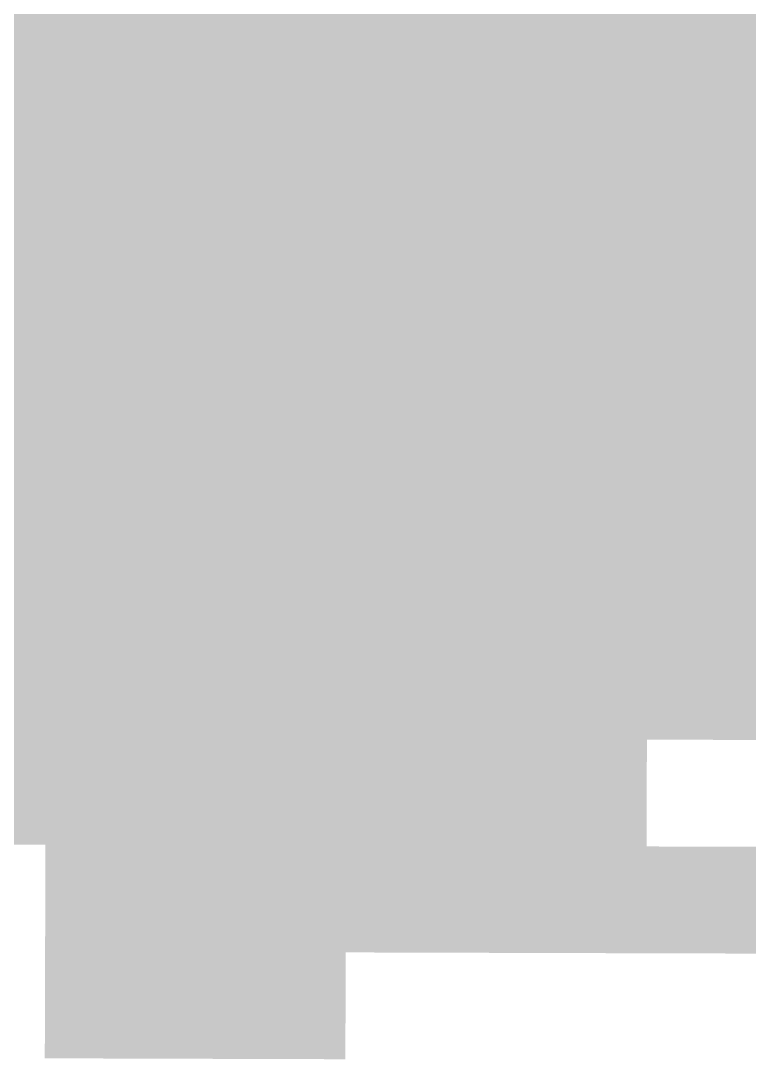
# Model space of a CAD drawing. Header units: inches. Extents: x 267136 to 306747, y 5028981 to 5062930.
# Drawn here: x 285159 to 287530, y 5032049 to 5035425 of the extents above; entities that cross this region are included whole.
import ezdxf

# ---------------------------------------------------------------- set-up
doc = ezdxf.new("R2010")
doc.units = ezdxf.units.IN
doc.header["$MEASUREMENT"] = 0

msp = doc.modelspace()

# ---------------------------------------------------------------- hatches: boundary and pattern name
for points in [[(285247.313, 5035177.123), (285182.138, 5035177.326), (285116.962, 5035177.53), (285051.787, 5035177.734), (284986.611, 5035177.939), (284921.436, 5035178.145), (284791.084, 5035178.559), (284758.496, 5035178.662), (284758.644, 5035224.966), (284758.939, 5035317.574), (284759.234, 5035410.183), (284759.529, 5035502.79), (284759.604, 5035525.942), (284792.189, 5035525.839), (284922.533, 5035525.425), (284987.705, 5035525.22), (285052.878, 5035525.015), (285118.05, 5035524.81), (285183.222, 5035524.606), (285248.394, 5035524.403), (285248.321, 5035501.251), (285248.033, 5035408.644), (285247.745, 5035316.035), (285247.458, 5035223.427), (285247.313, 5035177.123)], [(285736.131, 5035175.622), (285703.543, 5035175.721), (285638.367, 5035175.919), (285573.191, 5035176.118), (285508.016, 5035176.317), (285442.841, 5035176.519), (285377.665, 5035176.719), (285247.313, 5035177.123), (285247.458, 5035223.427), (285247.745, 5035316.035), (285248.033, 5035408.644), (285248.321, 5035501.251), (285248.394, 5035524.403), (285313.565, 5035524.201), (285378.737, 5035523.999), (285443.909, 5035523.798), (285509.082, 5035523.598), (285574.254, 5035523.398), (285639.426, 5035523.199), (285737.184, 5035522.902), (285737.113, 5035499.75), (285736.833, 5035407.142), (285736.271, 5035221.926), (285736.131, 5035175.622)], [(286224.948, 5035174.159), (286159.772, 5035174.352), (286094.597, 5035174.545), (286029.421, 5035174.739), (285964.245, 5035174.935), (285899.069, 5035175.13), (285833.895, 5035175.326), (285768.719, 5035175.523), (285736.131, 5035175.622), (285736.271, 5035221.926), (285736.833, 5035407.142), (285737.113, 5035499.75), (285737.184, 5035522.902), (285769.77, 5035522.804), (285834.941, 5035522.606), (285900.113, 5035522.41), (285965.286, 5035522.215), (286095.63, 5035521.825), (286160.802, 5035521.632), (286225.974, 5035521.438), (286225.905, 5035498.287), (286225.632, 5035405.679), (286225.358, 5035313.071), (286225.085, 5035220.463), (286224.948, 5035174.159)], [(286713.765, 5035172.733), (286681.177, 5035172.827), (286616.002, 5035173.016), (286550.826, 5035173.204), (286485.65, 5035173.395), (286420.475, 5035173.584), (286355.299, 5035173.775), (286290.123, 5035173.967), (286224.948, 5035174.159), (286225.085, 5035220.463), (286225.358, 5035313.071), (286225.632, 5035405.679), (286225.905, 5035498.287), (286225.974, 5035521.438), (286291.146, 5035521.247), (286356.317, 5035521.055), (286421.49, 5035520.864), (286551.834, 5035520.484), (286617.006, 5035520.296), (286682.178, 5035520.107), (286714.764, 5035520.014), (286714.697, 5035496.861), (286714.431, 5035404.254), (286714.164, 5035311.646), (286713.898, 5035219.038), (286713.765, 5035172.733)], [(287202.582, 5035171.347), (287137.406, 5035171.529), (287072.23, 5035171.713), (287007.056, 5035171.896), (286876.704, 5035172.268), (286811.528, 5035172.453), (286746.353, 5035172.64), (286713.765, 5035172.733), (286713.898, 5035219.038), (286714.164, 5035311.646), (286714.431, 5035404.254), (286714.697, 5035496.861), (286714.764, 5035520.014), (286747.35, 5035519.92), (286812.521, 5035519.733), (286877.694, 5035519.547), (286942.866, 5035519.361), (287073.21, 5035518.993), (287203.554, 5035518.627), (287203.489, 5035495.475), (287203.23, 5035402.866), (287202.971, 5035310.259), (287202.712, 5035217.65), (287202.582, 5035171.347)], [(287691.399, 5035169.997), (287658.812, 5035170.086), (287593.636, 5035170.265), (287528.46, 5035170.443), (287463.284, 5035170.622), (287398.109, 5035170.803), (287332.934, 5035170.983), (287267.758, 5035171.164), (287202.582, 5035171.347), (287202.712, 5035217.65), (287202.971, 5035310.259), (287203.23, 5035402.866), (287203.489, 5035495.475), (287203.554, 5035518.627), (287268.726, 5035518.444), (287399.07, 5035518.082), (287464.242, 5035517.902), (287594.586, 5035517.544), (287692.344, 5035517.277), (287692.281, 5035494.126), (287692.029, 5035401.518), (287691.777, 5035308.909), (287691.525, 5035216.302), (287691.399, 5035169.997)], [(285246.233, 5034829.844), (285181.055, 5034830.046), (285115.875, 5034830.25), (285050.696, 5034830.454), (284985.517, 5034830.659), (284920.338, 5034830.865), (284855.158, 5034831.071), (284789.979, 5034831.278), (284757.39, 5034831.383), (284757.463, 5034854.534), (284757.759, 5034947.143), (284758.054, 5035039.75), (284758.349, 5035132.358), (284758.496, 5035178.662), (284791.084, 5035178.559), (284921.436, 5035178.145), (284986.611, 5035177.939), (285051.787, 5035177.734), (285116.962, 5035177.53), (285182.138, 5035177.326), (285247.313, 5035177.123), (285247.17, 5035130.819), (285246.882, 5035038.211), (285246.594, 5034945.604), (285246.306, 5034852.995), (285246.233, 5034829.844)], [(285735.078, 5034828.342), (285702.488, 5034828.441), (285637.309, 5034828.64), (285572.13, 5034828.838), (285506.95, 5034829.038), (285441.771, 5034829.238), (285376.592, 5034829.439), (285311.413, 5034829.641), (285246.233, 5034829.844), (285246.306, 5034852.995), (285246.594, 5034945.604), (285246.882, 5035038.211), (285247.17, 5035130.819), (285247.313, 5035177.123), (285377.665, 5035176.719), (285442.841, 5035176.519), (285508.016, 5035176.317), (285573.191, 5035176.118), (285638.367, 5035175.919), (285736.131, 5035175.622), (285735.99, 5035129.318), (285735.71, 5035036.71), (285735.429, 5034944.103), (285735.147, 5034851.494), (285735.078, 5034828.342)], [(286223.922, 5034826.879), (286158.742, 5034827.072), (286028.384, 5034827.46), (285963.205, 5034827.654), (285898.025, 5034827.851), (285832.847, 5034828.047), (285767.667, 5034828.243), (285735.078, 5034828.342), (285735.147, 5034851.494), (285735.429, 5034944.103), (285735.71, 5035036.71), (285735.99, 5035129.318), (285736.131, 5035175.622), (285768.719, 5035175.523), (285833.895, 5035175.326), (285899.069, 5035175.13), (285964.245, 5035174.935), (286029.421, 5035174.739), (286094.597, 5035174.545), (286159.772, 5035174.352), (286224.948, 5035174.159), (286224.811, 5035127.854), (286224.537, 5035035.247), (286224.264, 5034942.639), (286223.99, 5034850.031), (286223.922, 5034826.879)], [(286712.766, 5034825.454), (286680.177, 5034825.548), (286614.997, 5034825.736), (286484.639, 5034826.114), (286419.46, 5034826.305), (286354.28, 5034826.495), (286223.922, 5034826.879), (286223.99, 5034850.031), (286224.264, 5034942.639), (286224.537, 5035035.247), (286224.811, 5035127.854), (286224.948, 5035174.159), (286290.123, 5035173.967), (286355.299, 5035173.775), (286420.475, 5035173.584), (286485.65, 5035173.395), (286550.826, 5035173.204), (286616.002, 5035173.016), (286681.177, 5035172.827), (286713.765, 5035172.733), (286713.632, 5035126.43), (286713.365, 5035033.822), (286713.099, 5034941.214), (286712.833, 5034848.605), (286712.766, 5034825.454)], [(287201.61, 5034824.066), (287136.431, 5034824.25), (287071.252, 5034824.433), (287006.072, 5034824.617), (286940.894, 5034824.802), (286875.714, 5034824.987), (286810.535, 5034825.174), (286745.355, 5034825.36), (286712.766, 5034825.454), (286712.833, 5034848.605), (286713.099, 5034941.214), (286713.365, 5035033.822), (286713.632, 5035126.43), (286713.765, 5035172.733), (286746.353, 5035172.64), (286811.528, 5035172.453), (286876.704, 5035172.268), (287007.056, 5035171.896), (287072.23, 5035171.713), (287137.406, 5035171.529), (287202.582, 5035171.347), (287202.452, 5035125.043), (287201.675, 5034847.219), (287201.61, 5034824.066)], [(287690.454, 5034822.718), (287657.864, 5034822.807), (287592.686, 5034822.984), (287527.506, 5034823.163), (287462.327, 5034823.343), (287397.147, 5034823.522), (287331.969, 5034823.703), (287266.789, 5034823.885), (287201.61, 5034824.066), (287201.675, 5034847.219), (287202.452, 5035125.043), (287202.582, 5035171.347), (287267.758, 5035171.164), (287332.934, 5035170.983), (287398.109, 5035170.803), (287463.284, 5035170.622), (287528.46, 5035170.443), (287593.636, 5035170.265), (287658.812, 5035170.086), (287691.399, 5035169.997), (287691.273, 5035123.693), (287691.021, 5035031.086), (287690.77, 5034938.478), (287690.518, 5034845.87), (287690.454, 5034822.718)], [(285245.153, 5034482.563), (285179.971, 5034482.767), (285049.605, 5034483.175), (284984.423, 5034483.38), (284919.239, 5034483.586), (284854.057, 5034483.792), (284788.874, 5034483.999), (284756.282, 5034484.103), (284756.578, 5034576.711), (284756.873, 5034669.318), (284757.168, 5034761.927), (284757.39, 5034831.383), (284789.979, 5034831.278), (284855.158, 5034831.071), (284920.338, 5034830.865), (284985.517, 5034830.659), (285050.696, 5034830.454), (285115.875, 5034830.25), (285181.055, 5034830.046), (285246.233, 5034829.844), (285246.018, 5034760.388), (285245.729, 5034667.779), (285245.441, 5034575.172), (285245.153, 5034482.563)], [(285734.024, 5034481.062), (285701.434, 5034481.161), (285636.251, 5034481.359), (285571.067, 5034481.559), (285505.885, 5034481.759), (285440.702, 5034481.959), (285375.52, 5034482.16), (285310.337, 5034482.361), (285245.153, 5034482.563), (285245.441, 5034575.172), (285245.729, 5034667.779), (285246.018, 5034760.388), (285246.233, 5034829.844), (285311.413, 5034829.641), (285376.592, 5034829.439), (285441.771, 5034829.238), (285506.95, 5034829.038), (285572.13, 5034828.838), (285637.309, 5034828.64), (285702.488, 5034828.441), (285735.078, 5034828.342), (285734.867, 5034758.887), (285734.586, 5034666.278), (285734.306, 5034573.671), (285734.024, 5034481.062)], [(286222.896, 5034479.6), (286157.713, 5034479.792), (286092.53, 5034479.986), (286027.348, 5034480.18), (285962.165, 5034480.375), (285896.981, 5034480.57), (285831.799, 5034480.767), (285766.616, 5034480.964), (285734.024, 5034481.062), (285734.306, 5034573.671), (285734.586, 5034666.278), (285734.867, 5034758.887), (285735.078, 5034828.342), (285767.667, 5034828.243), (285832.847, 5034828.047), (285898.025, 5034827.851), (285963.205, 5034827.654), (286093.563, 5034827.266), (286158.742, 5034827.072), (286223.922, 5034826.879), (286223.717, 5034757.423), (286223.443, 5034664.815), (286223.17, 5034572.207), (286222.896, 5034479.6)], [(286711.767, 5034478.175), (286679.176, 5034478.269), (286613.993, 5034478.456), (286548.81, 5034478.646), (286418.444, 5034479.024), (286353.262, 5034479.216), (286288.079, 5034479.407), (286222.896, 5034479.6), (286223.17, 5034572.207), (286223.443, 5034664.815), (286223.717, 5034757.423), (286223.922, 5034826.879), (286354.28, 5034826.495), (286419.46, 5034826.305), (286484.639, 5034826.114), (286614.997, 5034825.736), (286680.177, 5034825.548), (286712.766, 5034825.454), (286712.566, 5034755.998), (286712.3, 5034663.39), (286712.033, 5034570.782), (286711.767, 5034478.175)], [(287200.639, 5034476.787), (287135.455, 5034476.97), (287070.272, 5034477.153), (287005.09, 5034477.338), (286939.907, 5034477.522), (286809.541, 5034477.894), (286744.358, 5034478.081), (286711.767, 5034478.175), (286712.033, 5034570.782), (286712.3, 5034663.39), (286712.566, 5034755.998), (286712.766, 5034825.454), (286745.355, 5034825.36), (286810.535, 5034825.174), (286875.714, 5034824.987), (286940.894, 5034824.802), (287006.072, 5034824.617), (287071.252, 5034824.433), (287136.431, 5034824.25), (287201.61, 5034824.066), (287201.416, 5034754.611), (287201.156, 5034662.003), (287200.897, 5034569.396), (287200.639, 5034476.787)], [(287689.51, 5034475.438), (287656.918, 5034475.526), (287591.735, 5034475.705), (287526.553, 5034475.884), (287461.369, 5034476.062), (287396.187, 5034476.243), (287265.821, 5034476.605), (287200.639, 5034476.787), (287200.897, 5034569.396), (287201.156, 5034662.003), (287201.416, 5034754.611), (287201.61, 5034824.066), (287266.789, 5034823.885), (287331.969, 5034823.703), (287397.147, 5034823.522), (287462.327, 5034823.343), (287527.506, 5034823.163), (287592.686, 5034822.984), (287657.864, 5034822.807), (287690.454, 5034822.718), (287690.266, 5034753.262), (287689.762, 5034568.046), (287689.51, 5034475.438)], [(285244.074, 5034135.284), (285178.888, 5034135.487), (285113.701, 5034135.691), (285048.515, 5034135.896), (284983.328, 5034136.101), (284918.142, 5034136.307), (284852.955, 5034136.513), (284787.769, 5034136.72), (284755.176, 5034136.823), (284755.397, 5034206.279), (284756.282, 5034484.103), (284788.874, 5034483.999), (284854.057, 5034483.792), (284919.239, 5034483.586), (284984.423, 5034483.38), (285049.605, 5034483.175), (285179.971, 5034482.767), (285245.153, 5034482.563), (285244.866, 5034389.956), (285244.074, 5034135.284)], [(285732.972, 5034133.783), (285700.379, 5034133.882), (285635.192, 5034134.08), (285570.006, 5034134.279), (285504.819, 5034134.479), (285439.633, 5034134.68), (285374.446, 5034134.88), (285309.261, 5034135.082), (285244.074, 5034135.284), (285244.29, 5034204.74), (285244.866, 5034389.956), (285245.153, 5034482.563), (285310.337, 5034482.361), (285375.52, 5034482.16), (285440.702, 5034481.959), (285505.885, 5034481.759), (285571.067, 5034481.559), (285636.251, 5034481.359), (285701.434, 5034481.161), (285734.024, 5034481.062), (285733.744, 5034388.455), (285733.463, 5034295.847), (285733.183, 5034203.239), (285732.972, 5034133.783)], [(286221.87, 5034132.32), (286156.684, 5034132.513), (286091.497, 5034132.706), (286026.311, 5034132.9), (285961.124, 5034133.096), (285895.938, 5034133.291), (285830.752, 5034133.487), (285765.565, 5034133.685), (285732.972, 5034133.783), (285733.183, 5034203.239), (285733.463, 5034295.847), (285733.744, 5034388.455), (285734.024, 5034481.062), (285766.616, 5034480.964), (285831.799, 5034480.767), (285896.981, 5034480.57), (285962.165, 5034480.375), (286027.348, 5034480.18), (286092.53, 5034479.986), (286157.713, 5034479.792), (286222.896, 5034479.6), (286222.622, 5034386.991), (286222.349, 5034294.384), (286222.075, 5034201.776), (286221.87, 5034132.32)], [(286710.769, 5034130.895), (286678.175, 5034130.988), (286612.988, 5034131.177), (286547.802, 5034131.366), (286482.616, 5034131.556), (286417.43, 5034131.745), (286352.243, 5034131.937), (286287.057, 5034132.128), (286221.87, 5034132.32), (286222.075, 5034201.776), (286222.349, 5034294.384), (286222.622, 5034386.991), (286222.896, 5034479.6), (286288.079, 5034479.407), (286353.262, 5034479.216), (286418.444, 5034479.024), (286548.81, 5034478.646), (286613.993, 5034478.456), (286679.176, 5034478.269), (286711.767, 5034478.175), (286711.501, 5034385.566), (286711.234, 5034292.959), (286710.968, 5034200.351), (286710.769, 5034130.895)], [(287199.666, 5034129.508), (287134.479, 5034129.69), (287069.294, 5034129.874), (287004.107, 5034130.058), (286938.921, 5034130.243), (286873.734, 5034130.429), (286808.548, 5034130.614), (286743.361, 5034130.801), (286710.769, 5034130.895), (286710.968, 5034200.351), (286711.234, 5034292.959), (286711.501, 5034385.566), (286711.767, 5034478.175), (286744.358, 5034478.081), (286809.541, 5034477.894), (286939.907, 5034477.522), (287005.09, 5034477.338), (287070.272, 5034477.153), (287135.455, 5034476.97), (287200.639, 5034476.787), (287200.379, 5034384.18), (287200.12, 5034291.571), (287199.86, 5034198.964), (287199.666, 5034129.508)], [(287688.564, 5034128.158), (287655.972, 5034128.247), (287590.785, 5034128.426), (287525.599, 5034128.604), (287460.412, 5034128.783), (287395.226, 5034128.964), (287330.039, 5034129.145), (287264.853, 5034129.326), (287199.666, 5034129.508), (287199.86, 5034198.964), (287200.12, 5034291.571), (287200.379, 5034384.18), (287200.639, 5034476.787), (287265.821, 5034476.605), (287396.187, 5034476.243), (287461.369, 5034476.062), (287526.553, 5034475.884), (287591.735, 5034475.705), (287656.918, 5034475.526), (287689.51, 5034475.438), (287689.258, 5034382.83), (287689.006, 5034290.223), (287688.754, 5034197.614), (287688.564, 5034128.158)], [(285242.994, 5033788.005), (285177.804, 5033788.208), (285047.424, 5033788.616), (284982.234, 5033788.821), (284851.854, 5033789.233), (284786.664, 5033789.44), (284754.069, 5033789.544), (284754.217, 5033835.848), (284754.512, 5033928.456), (284754.807, 5034021.063), (284755.102, 5034113.672), (284755.176, 5034136.823), (284787.769, 5034136.72), (284852.955, 5034136.513), (284918.142, 5034136.307), (284983.328, 5034136.101), (285048.515, 5034135.896), (285113.701, 5034135.691), (285178.888, 5034135.487), (285244.074, 5034135.284), (285244.002, 5034112.133), (285243.714, 5034019.524), (285243.426, 5033926.917), (285242.994, 5033788.005)], [(285731.919, 5033786.504), (285699.324, 5033786.603), (285634.134, 5033786.801), (285568.944, 5033787), (285438.564, 5033787.4), (285373.374, 5033787.602), (285308.185, 5033787.803), (285242.994, 5033788.005), (285243.426, 5033926.917), (285243.714, 5034019.524), (285244.002, 5034112.133), (285244.074, 5034135.284), (285309.261, 5034135.082), (285374.446, 5034134.88), (285439.633, 5034134.68), (285504.819, 5034134.479), (285570.006, 5034134.279), (285635.192, 5034134.08), (285700.379, 5034133.882), (285732.972, 5034133.783), (285732.901, 5034110.631), (285732.621, 5034018.023), (285732.34, 5033925.416), (285732.06, 5033832.808), (285731.919, 5033786.504)], [(286220.845, 5033785.041), (286155.654, 5033785.233), (286090.464, 5033785.428), (286025.274, 5033785.621), (285960.084, 5033785.816), (285894.895, 5033786.012), (285829.704, 5033786.208), (285764.515, 5033786.405), (285731.919, 5033786.504), (285732.06, 5033832.808), (285732.34, 5033925.416), (285732.621, 5034018.023), (285732.901, 5034110.631), (285732.972, 5034133.783), (285765.565, 5034133.685), (285830.752, 5034133.487), (285895.938, 5034133.291), (285961.124, 5034133.096), (286026.311, 5034132.9), (286091.497, 5034132.706), (286156.684, 5034132.513), (286221.87, 5034132.32), (286221.802, 5034109.168), (286221.528, 5034016.561), (286221.255, 5033923.952), (286220.981, 5033831.345), (286220.845, 5033785.041)], [(286709.77, 5033783.615), (286677.175, 5033783.71), (286611.984, 5033783.897), (286546.794, 5033784.087), (286481.604, 5033784.276), (286416.414, 5033784.466), (286351.225, 5033784.657), (286286.034, 5033784.849), (286220.845, 5033785.041), (286220.981, 5033831.345), (286221.255, 5033923.952), (286221.528, 5034016.561), (286221.802, 5034109.168), (286221.87, 5034132.32), (286287.057, 5034132.128), (286352.243, 5034131.937), (286417.43, 5034131.745), (286482.616, 5034131.556), (286547.802, 5034131.366), (286612.988, 5034131.177), (286678.175, 5034130.988), (286710.769, 5034130.895), (286710.701, 5034107.743), (286710.436, 5034015.135), (286710.169, 5033922.527), (286709.902, 5033829.92), (286709.77, 5033783.615)], [(287198.694, 5033782.229), (287133.505, 5033782.411), (287068.314, 5033782.595), (287003.124, 5033782.779), (286937.935, 5033782.964), (286872.744, 5033783.149), (286807.555, 5033783.335), (286742.364, 5033783.522), (286709.77, 5033783.615), (286709.902, 5033829.92), (286710.169, 5033922.527), (286710.436, 5034015.135), (286710.701, 5034107.743), (286710.769, 5034130.895), (286743.361, 5034130.801), (286808.548, 5034130.614), (286873.734, 5034130.429), (286938.921, 5034130.243), (287004.107, 5034130.058), (287069.294, 5034129.874), (287134.479, 5034129.69), (287199.666, 5034129.508), (287199.602, 5034106.355), (287199.343, 5034013.748), (287199.083, 5033921.141), (287198.824, 5033828.532), (287198.694, 5033782.229)], [(287687.62, 5033780.88), (287655.024, 5033780.968), (287589.835, 5033781.146), (287459.455, 5033781.504), (287394.265, 5033781.685), (287329.074, 5033781.865), (287263.885, 5033782.047), (287198.694, 5033782.229), (287198.824, 5033828.532), (287199.083, 5033921.141), (287199.343, 5034013.748), (287199.602, 5034106.355), (287199.666, 5034129.508), (287264.853, 5034129.326), (287330.039, 5034129.145), (287395.226, 5034128.964), (287460.412, 5034128.783), (287525.599, 5034128.604), (287590.785, 5034128.426), (287655.972, 5034128.247), (287688.564, 5034128.158), (287688.502, 5034105.007), (287688.25, 5034012.398), (287687.746, 5033827.184), (287687.62, 5033780.88)], [(285241.914, 5033440.726), (285176.721, 5033440.929), (285111.527, 5033441.133), (285046.334, 5033441.337), (284981.14, 5033441.542), (284915.946, 5033441.748), (284850.753, 5033441.954), (284785.56, 5033442.161), (284752.962, 5033442.266), (284753.036, 5033465.417), (284753.331, 5033558.024), (284753.626, 5033650.633), (284753.922, 5033743.24), (284754.069, 5033789.544), (284786.664, 5033789.44), (284851.854, 5033789.233), (284982.234, 5033788.821), (285047.424, 5033788.616), (285177.804, 5033788.208), (285242.994, 5033788.005), (285242.851, 5033741.701), (285242.562, 5033649.094), (285242.274, 5033556.485), (285241.986, 5033463.878), (285241.914, 5033440.726)], [(285730.866, 5033439.225), (285698.27, 5033439.324), (285633.076, 5033439.522), (285567.883, 5033439.721), (285502.688, 5033439.921), (285437.495, 5033440.121), (285372.302, 5033440.322), (285307.108, 5033440.523), (285241.914, 5033440.726), (285241.986, 5033463.878), (285242.274, 5033556.485), (285242.562, 5033649.094), (285242.851, 5033741.701), (285242.994, 5033788.005), (285308.185, 5033787.803), (285373.374, 5033787.602), (285438.564, 5033787.4), (285568.944, 5033787), (285634.134, 5033786.801), (285699.324, 5033786.603), (285731.919, 5033786.504), (285731.779, 5033740.2), (285731.498, 5033647.593), (285731.218, 5033554.984), (285730.937, 5033462.377), (285730.866, 5033439.225)], [(286219.818, 5033437.762), (286154.625, 5033437.955), (286089.432, 5033438.148), (286024.237, 5033438.343), (285959.044, 5033438.537), (285893.851, 5033438.733), (285828.657, 5033438.93), (285763.463, 5033439.126), (285730.866, 5033439.225), (285730.937, 5033462.377), (285731.218, 5033554.984), (285731.498, 5033647.593), (285731.779, 5033740.2), (285731.919, 5033786.504), (285764.515, 5033786.405), (285829.704, 5033786.208), (285894.895, 5033786.012), (285960.084, 5033785.816), (286025.274, 5033785.621), (286090.464, 5033785.428), (286155.654, 5033785.233), (286220.845, 5033785.041), (286220.434, 5033646.129), (286220.16, 5033553.521), (286219.887, 5033460.914), (286219.818, 5033437.762)], [(286708.771, 5033436.337), (286676.174, 5033436.431), (286610.98, 5033436.618), (286545.787, 5033436.808), (286480.593, 5033436.997), (286415.399, 5033437.187), (286350.206, 5033437.378), (286285.012, 5033437.569), (286219.818, 5033437.762), (286219.887, 5033460.914), (286220.16, 5033553.521), (286220.708, 5033738.737), (286220.845, 5033785.041), (286286.034, 5033784.849), (286351.225, 5033784.657), (286416.414, 5033784.466), (286481.604, 5033784.276), (286546.794, 5033784.087), (286611.984, 5033783.897), (286677.175, 5033783.71), (286709.77, 5033783.615), (286709.637, 5033737.312), (286709.37, 5033644.704), (286709.104, 5033552.097), (286708.837, 5033459.488), (286708.771, 5033436.337)], [(287197.723, 5033434.949), (287132.529, 5033435.132), (287067.336, 5033435.315), (286936.948, 5033435.685), (286871.755, 5033435.87), (286806.562, 5033436.057), (286741.367, 5033436.243), (286708.771, 5033436.337), (286708.837, 5033459.488), (286709.104, 5033552.097), (286709.37, 5033644.704), (286709.637, 5033737.312), (286709.77, 5033783.615), (286742.364, 5033783.522), (286807.555, 5033783.335), (286872.744, 5033783.149), (286937.935, 5033782.964), (287003.124, 5033782.779), (287068.314, 5033782.595), (287133.505, 5033782.411), (287198.694, 5033782.229), (287198.565, 5033735.925), (287198.047, 5033550.709), (287197.787, 5033458.102), (287197.723, 5033434.949)], [(287686.675, 5033433.601), (287654.078, 5033433.689), (287588.885, 5033433.867), (287523.69, 5033434.046), (287458.497, 5033434.226), (287393.304, 5033434.405), (287328.11, 5033434.586), (287262.916, 5033434.768), (287197.723, 5033434.949), (287197.787, 5033458.102), (287198.047, 5033550.709), (287198.565, 5033735.925), (287198.694, 5033782.229), (287263.885, 5033782.047), (287329.074, 5033781.865), (287394.265, 5033781.685), (287459.455, 5033781.504), (287589.835, 5033781.146), (287655.024, 5033780.968), (287687.62, 5033780.88), (287687.494, 5033734.575), (287687.242, 5033641.968), (287686.738, 5033456.752), (287686.675, 5033433.601)], [(285240.835, 5033093.447), (285175.638, 5033093.65), (285110.44, 5033093.854), (284914.849, 5033094.469), (284849.651, 5033094.676), (284784.454, 5033094.883), (284751.855, 5033094.986), (284752.15, 5033187.594), (284752.446, 5033280.202), (284752.741, 5033372.81), (284752.962, 5033442.266), (284785.56, 5033442.161), (284850.753, 5033441.954), (284915.946, 5033441.748), (284981.14, 5033441.542), (285046.334, 5033441.337), (285111.527, 5033441.133), (285176.721, 5033440.929), (285241.914, 5033440.726), (285241.698, 5033371.271), (285241.41, 5033278.662), (285241.123, 5033186.055), (285240.835, 5033093.447)], [(285729.813, 5033091.946), (285697.215, 5033092.045), (285632.018, 5033092.243), (285566.82, 5033092.442), (285501.624, 5033092.642), (285436.427, 5033092.842), (285371.229, 5033093.043), (285240.835, 5033093.447), (285241.123, 5033186.055), (285241.41, 5033278.662), (285241.698, 5033371.271), (285241.914, 5033440.726), (285307.108, 5033440.523), (285372.302, 5033440.322), (285437.495, 5033440.121), (285502.688, 5033439.921), (285567.883, 5033439.721), (285633.076, 5033439.522), (285698.27, 5033439.324), (285730.866, 5033439.225), (285730.656, 5033369.77), (285730.375, 5033277.161), (285730.095, 5033184.554), (285729.813, 5033091.946)], [(286218.793, 5033090.483), (286153.596, 5033090.676), (286088.398, 5033090.869), (286023.201, 5033091.063), (285958.004, 5033091.259), (285892.807, 5033091.454), (285827.609, 5033091.65), (285762.412, 5033091.848), (285729.813, 5033091.946), (285730.095, 5033184.554), (285730.375, 5033277.161), (285730.656, 5033369.77), (285730.866, 5033439.225), (285763.463, 5033439.126), (285828.657, 5033438.93), (285893.851, 5033438.733), (285959.044, 5033438.537), (286024.237, 5033438.343), (286089.432, 5033438.148), (286219.818, 5033437.762), (286219.613, 5033368.306), (286219.34, 5033275.698), (286219.066, 5033183.091), (286218.793, 5033090.483)], [(286707.772, 5033089.058), (286675.174, 5033089.151), (286609.977, 5033089.34), (286544.779, 5033089.528), (286414.385, 5033089.908), (286349.187, 5033090.1), (286283.99, 5033090.291), (286218.793, 5033090.483), (286219.066, 5033183.091), (286219.34, 5033275.698), (286219.613, 5033368.306), (286219.818, 5033437.762), (286285.012, 5033437.569), (286350.206, 5033437.378), (286415.399, 5033437.187), (286480.593, 5033436.997), (286545.787, 5033436.808), (286610.98, 5033436.618), (286676.174, 5033436.431), (286708.771, 5033436.337), (286708.571, 5033366.881), (286708.305, 5033274.273), (286708.038, 5033181.665), (286707.772, 5033089.058)], [(287196.751, 5033087.671), (287131.554, 5033087.854), (287066.356, 5033088.037), (286935.962, 5033088.405), (286870.765, 5033088.591), (286805.567, 5033088.777), (286740.371, 5033088.964), (286707.772, 5033089.058), (286708.038, 5033181.665), (286708.305, 5033274.273), (286708.571, 5033366.881), (286708.771, 5033436.337), (286741.367, 5033436.243), (286806.562, 5033436.057), (286871.755, 5033435.87), (286936.948, 5033435.685), (287067.336, 5033435.315), (287132.529, 5033435.132), (287197.723, 5033434.949), (287197.528, 5033365.494), (287197.27, 5033272.886), (287197.01, 5033180.278), (287196.751, 5033087.671)], [(287685.73, 5033086.321), (287653.132, 5033086.41), (287587.935, 5033086.588), (287522.737, 5033086.767), (287457.54, 5033086.946), (287392.343, 5033087.126), (287327.146, 5033087.308), (287261.948, 5033087.488), (287196.751, 5033087.671), (287197.01, 5033180.278), (287197.27, 5033272.886), (287197.528, 5033365.494), (287197.723, 5033434.949), (287262.916, 5033434.768), (287328.11, 5033434.586), (287393.304, 5033434.405), (287458.497, 5033434.226), (287523.69, 5033434.046), (287588.885, 5033433.867), (287654.078, 5033433.689), (287686.675, 5033433.601), (287686.234, 5033271.537), (287685.982, 5033178.93), (287685.73, 5033086.321)], [(285239.755, 5032746.169), (285174.555, 5032746.372), (285109.354, 5032746.575), (285044.152, 5032746.779), (284978.952, 5032746.984), (284848.55, 5032747.396), (284783.35, 5032747.604), (284750.749, 5032747.708), (284750.971, 5032817.163), (284751.561, 5033002.379), (284751.855, 5033094.986), (284784.454, 5033094.883), (284849.651, 5033094.676), (284914.849, 5033094.469), (285110.44, 5033093.854), (285175.638, 5033093.65), (285240.835, 5033093.447), (285240.547, 5033000.84), (285240.259, 5032908.231), (285239.971, 5032815.624), (285239.755, 5032746.169)], [(285728.761, 5032744.667), (285696.161, 5032744.767), (285630.96, 5032744.965), (285565.759, 5032745.164), (285500.559, 5032745.363), (285435.357, 5032745.563), (285370.157, 5032745.765), (285304.956, 5032745.966), (285239.755, 5032746.169), (285239.971, 5032815.624), (285240.259, 5032908.231), (285240.547, 5033000.84), (285240.835, 5033093.447), (285371.229, 5033093.043), (285436.427, 5033092.842), (285501.624, 5033092.642), (285566.82, 5033092.442), (285632.018, 5033092.243), (285697.215, 5033092.045), (285729.813, 5033091.946), (285729.533, 5032999.339), (285729.252, 5032906.73), (285728.972, 5032814.123), (285728.761, 5032744.667)], [(286217.768, 5032743.204), (286152.566, 5032743.397), (286087.365, 5032743.591), (286022.165, 5032743.785), (285956.964, 5032743.979), (285891.764, 5032744.176), (285826.562, 5032744.372), (285761.361, 5032744.568), (285728.761, 5032744.667), (285728.972, 5032814.123), (285729.252, 5032906.73), (285729.533, 5032999.339), (285729.813, 5033091.946), (285762.412, 5033091.848), (285827.609, 5033091.65), (285892.807, 5033091.454), (285958.004, 5033091.259), (286023.201, 5033091.063), (286088.398, 5033090.869), (286153.596, 5033090.676), (286218.793, 5033090.483), (286218.52, 5032997.875), (286218.246, 5032905.268), (286217.973, 5032812.66), (286217.768, 5032743.204)], [(286706.773, 5032741.779), (286674.173, 5032741.873), (286608.972, 5032742.062), (286543.771, 5032742.25), (286478.57, 5032742.439), (286413.37, 5032742.63), (286348.169, 5032742.82), (286282.968, 5032743.012), (286217.768, 5032743.204), (286217.973, 5032812.66), (286218.246, 5032905.268), (286218.52, 5032997.875), (286218.793, 5033090.483), (286283.99, 5033090.291), (286349.187, 5033090.1), (286414.385, 5033089.908), (286544.779, 5033089.528), (286609.977, 5033089.34), (286675.174, 5033089.151), (286707.772, 5033089.058), (286707.506, 5032996.45), (286707.239, 5032903.843), (286706.973, 5032811.234), (286706.773, 5032741.779)], [(287195.779, 5032740.392), (287130.579, 5032740.575), (287065.378, 5032740.758), (287000.177, 5032740.942), (286934.977, 5032741.127), (286869.775, 5032741.312), (286804.574, 5032741.499), (286739.374, 5032741.686), (286706.773, 5032741.779), (286706.973, 5032811.234), (286707.239, 5032903.843), (286707.506, 5032996.45), (286707.772, 5033089.058), (286740.371, 5033088.964), (286805.567, 5033088.777), (286870.765, 5033088.591), (286935.962, 5033088.405), (287066.356, 5033088.037), (287131.554, 5033087.854), (287196.751, 5033087.671), (287196.492, 5032995.063), (287196.232, 5032902.455), (287195.974, 5032809.848), (287195.779, 5032740.392)], [(285727.709, 5032397.389), (285695.106, 5032397.488), (285629.902, 5032397.687), (285564.697, 5032397.885), (285434.289, 5032398.285), (285369.084, 5032398.486), (285303.88, 5032398.687), (285238.676, 5032398.89), (285238.819, 5032445.194), (285239.107, 5032537.802), (285239.396, 5032630.409), (285239.684, 5032723.017), (285239.755, 5032746.169), (285304.956, 5032745.966), (285370.157, 5032745.765), (285435.357, 5032745.563), (285500.559, 5032745.363), (285565.759, 5032745.164), (285630.96, 5032744.965), (285696.161, 5032744.767), (285728.761, 5032744.667), (285728.691, 5032721.516), (285728.41, 5032628.908), (285728.13, 5032536.301), (285727.849, 5032443.692), (285727.709, 5032397.389)], [(286216.742, 5032395.926), (286151.537, 5032396.119), (286086.333, 5032396.312), (286021.129, 5032396.507), (285955.924, 5032396.701), (285890.72, 5032396.897), (285825.516, 5032397.094), (285760.311, 5032397.29), (285727.709, 5032397.389), (285727.849, 5032443.692), (285728.13, 5032536.301), (285728.41, 5032628.908), (285728.691, 5032721.516), (285728.761, 5032744.667), (285761.361, 5032744.568), (285826.562, 5032744.372), (285891.764, 5032744.176), (285956.964, 5032743.979), (286022.165, 5032743.785), (286087.365, 5032743.591), (286152.566, 5032743.397), (286217.768, 5032743.204), (286217.699, 5032720.053), (286217.426, 5032627.444), (286217.152, 5032534.837), (286216.879, 5032442.229), (286216.742, 5032395.926)], [(286705.774, 5032394.501), (286673.173, 5032394.595), (286607.968, 5032394.782), (286542.764, 5032394.972), (286477.56, 5032395.161), (286412.354, 5032395.352), (286347.15, 5032395.542), (286281.946, 5032395.733), (286216.742, 5032395.926), (286216.879, 5032442.229), (286217.152, 5032534.837), (286217.426, 5032627.444), (286217.699, 5032720.053), (286217.768, 5032743.204), (286282.968, 5032743.012), (286348.169, 5032742.82), (286413.37, 5032742.63), (286478.57, 5032742.439), (286543.771, 5032742.25), (286608.972, 5032742.062), (286674.173, 5032741.873), (286706.773, 5032741.779), (286706.707, 5032718.627), (286706.44, 5032626.02), (286706.174, 5032533.412), (286705.908, 5032440.805), (286705.774, 5032394.501)], [(287194.808, 5032393.113), (287129.604, 5032393.296), (287064.399, 5032393.479), (286999.194, 5032393.664), (286868.786, 5032394.034), (286803.581, 5032394.22), (286738.377, 5032394.407), (286705.774, 5032394.501), (286705.908, 5032440.805), (286706.174, 5032533.412), (286706.44, 5032626.02), (286706.707, 5032718.627), (286706.773, 5032741.779), (286739.374, 5032741.686), (286804.574, 5032741.499), (286869.775, 5032741.312), (286934.977, 5032741.127), (287000.177, 5032740.942), (287065.378, 5032740.758), (287130.579, 5032740.575), (287195.779, 5032740.392), (287195.715, 5032717.24), (287195.456, 5032624.633), (287195.196, 5032532.024), (287194.937, 5032439.417), (287194.808, 5032393.113)], [(287683.841, 5032391.765), (287651.238, 5032391.854), (287586.034, 5032392.031), (287520.83, 5032392.21), (287455.626, 5032392.39), (287390.421, 5032392.569), (287325.217, 5032392.75), (287260.013, 5032392.932), (287194.808, 5032393.113), (287194.937, 5032439.417), (287195.196, 5032532.024), (287195.456, 5032624.633), (287195.715, 5032717.24), (287195.779, 5032740.392), (287326.181, 5032740.028), (287456.583, 5032739.668), (287521.783, 5032739.488), (287586.984, 5032739.31), (287652.186, 5032739.132), (287684.785, 5032739.043), (287684.723, 5032715.891), (287684.471, 5032623.283), (287684.219, 5032530.676), (287683.967, 5032438.068), (287683.841, 5032391.765)], [(285726.656, 5032050.11), (285694.052, 5032050.21), (285563.636, 5032050.606), (285498.428, 5032050.807), (285433.22, 5032051.007), (285302.804, 5032051.409), (285237.596, 5032051.612), (285237.668, 5032074.764), (285237.956, 5032167.371), (285238.244, 5032259.979), (285238.531, 5032352.586), (285238.676, 5032398.89), (285303.88, 5032398.687), (285369.084, 5032398.486), (285434.289, 5032398.285), (285564.697, 5032397.885), (285629.902, 5032397.687), (285695.106, 5032397.488), (285727.709, 5032397.389), (285727.568, 5032351.085), (285727.288, 5032258.478), (285727.007, 5032165.87), (285726.727, 5032073.263), (285726.656, 5032050.11)], [(286215.716, 5032048.647), (286150.508, 5032048.841), (286085.3, 5032049.034), (286020.092, 5032049.229), (285954.884, 5032049.423), (285824.468, 5032049.815), (285759.26, 5032050.012), (285726.656, 5032050.11), (285726.727, 5032073.263), (285727.007, 5032165.87), (285727.288, 5032258.478), (285727.568, 5032351.085), (285727.709, 5032397.389), (285760.311, 5032397.29), (285825.516, 5032397.094), (285890.72, 5032396.897), (285955.924, 5032396.701), (286021.129, 5032396.507), (286086.333, 5032396.312), (286151.537, 5032396.119), (286216.742, 5032395.926), (286216.605, 5032349.622), (286216.331, 5032257.015), (286216.058, 5032164.407), (286215.784, 5032071.8), (286215.716, 5032048.647)]]:
    msp.add_hatch(color=256).paths.add_polyline_path(points, flags=0)

doc.saveas('drawing.dxf')
